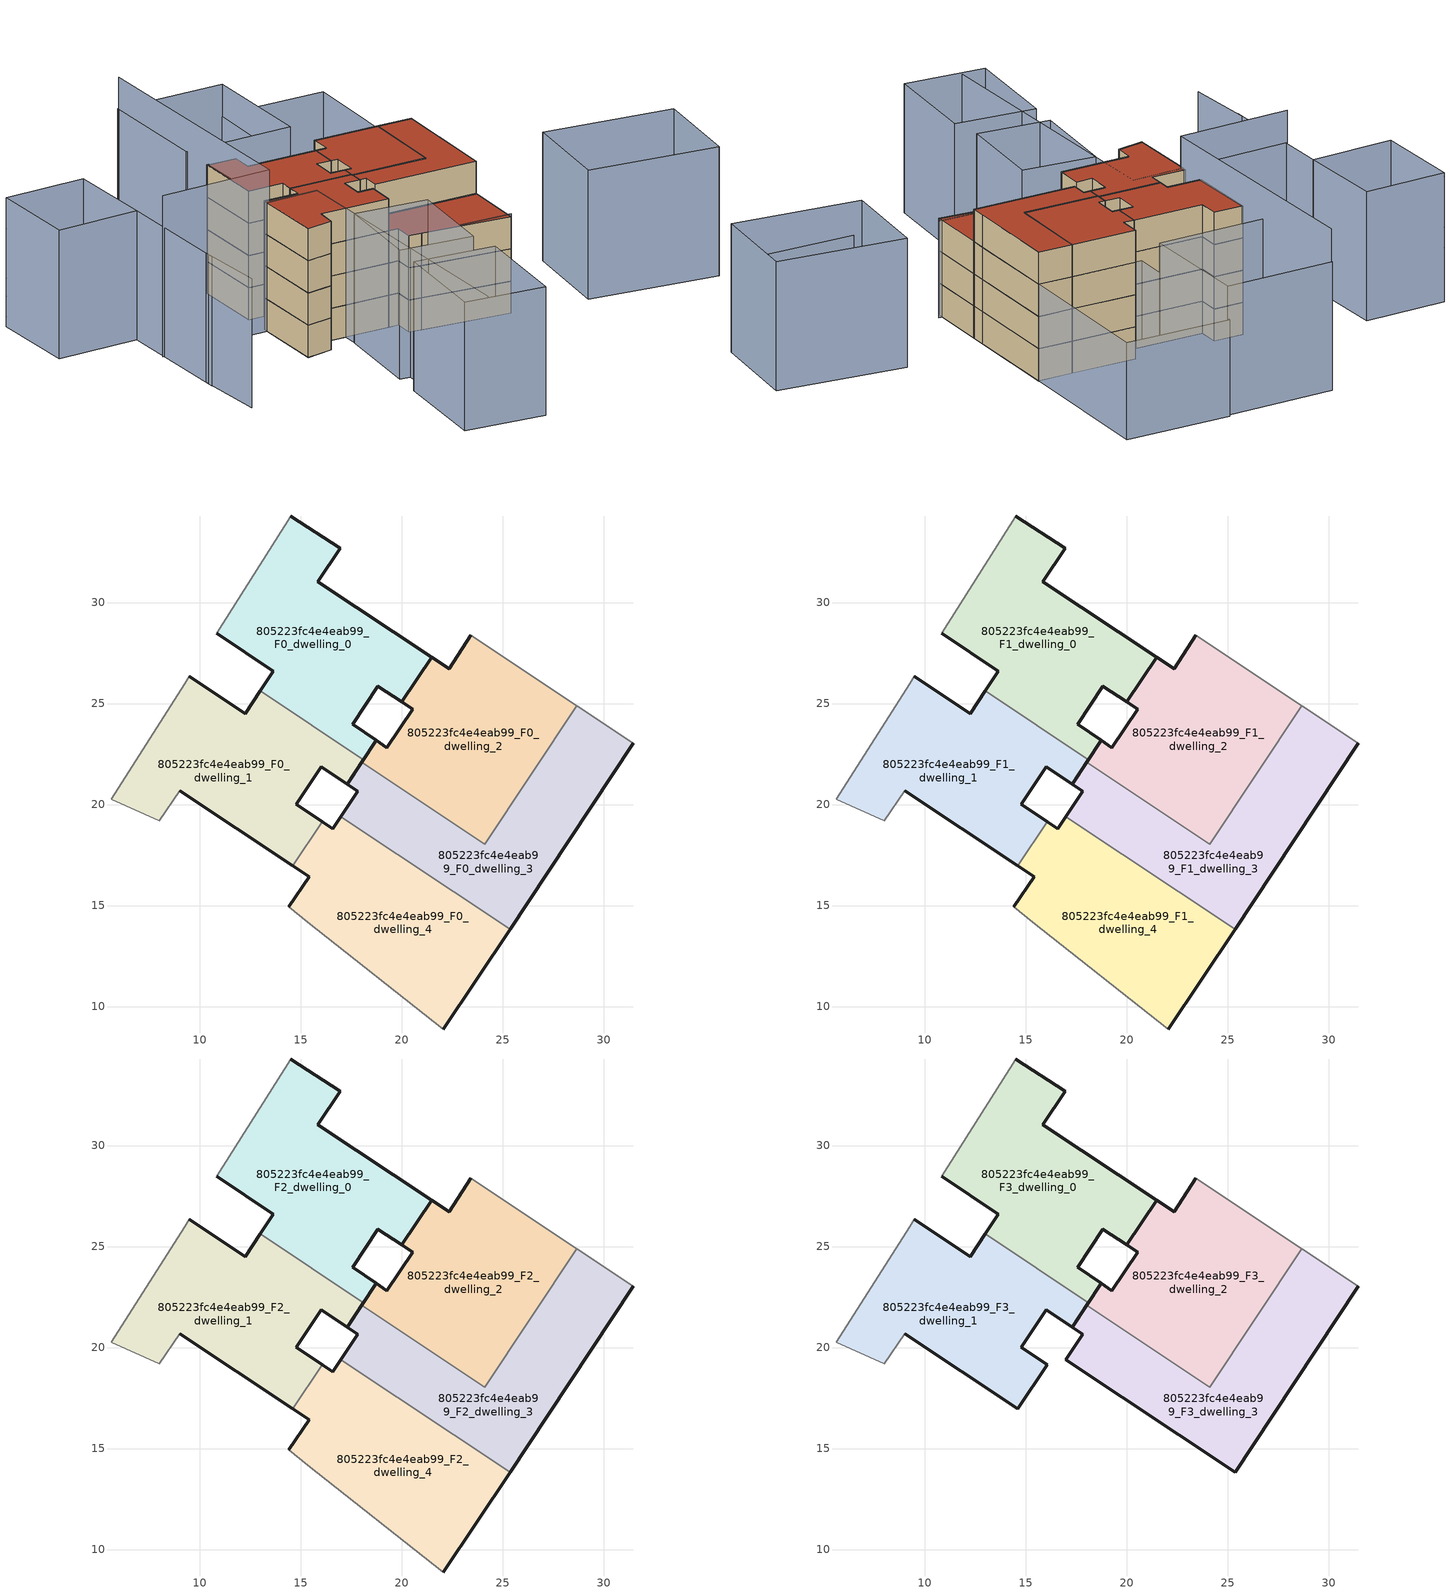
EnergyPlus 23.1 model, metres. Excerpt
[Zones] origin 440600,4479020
805223fc4e4eab99_F0_dwelling_0
 floor ground (EU_floor_Construction): 18.74,23.18 17.57,23.97 18.83,25.87 20.01,25.08 21.48,27.29 15.85,31.03 16.95,32.69 14.51,34.28 10.83,28.47 13.64,26.61 12.99,25.62 18.1,22.22 z0
 wall outside (EU_wall_Construction): 14.51,34.28 16.95,32.69 15.85,31.03 21.48,27.29 20.01,25.08 18.83,25.87 17.57,23.97 18.74,23.18 18.1,22.22 / 12.99,25.62 13.64,26.61 10.83,28.47 z0:3
 wall adiabatic (EU_wall_Construction): 10.83,28.47 14.51,34.28 z0:3
 wall to 805223fc4e4eab99_F0_dwelling_1 (EU_wall_Construction): 18.1,22.22 12.99,25.62 z0:3
805223fc4e4eab99_F0_dwelling_1
 floor ground (EU_floor_Construction): 16.06,19.15 14.78,20 16.03,21.87 17.3,21.01 18.1,22.22 12.99,25.62 12.24,24.5 9.48,26.34 9.25,25.98 5.62,20.27 7.99,19.2 9.02,20.68 14.61,16.97 z0
 wall outside (EU_wall_Construction): 9.48,26.34 12.24,24.5 12.99,25.62 / 18.1,22.22 17.3,21.01 16.03,21.87 14.78,20 16.06,19.15 / 14.61,16.97 9.02,20.68 z0:3
 wall adiabatic (EU_wall_Construction): 9.02,20.68 7.99,19.2 5.62,20.27 9.25,25.98 9.48,26.34 z0:3
 wall to 805223fc4e4eab99_F0_dwelling_4 (EU_wall_Construction): 16.06,19.15 14.61,16.97 z0:3
805223fc4e4eab99_F0_dwelling_2
 floor ground (EU_floor_Construction): 24.11,18.04 28.67,24.89 23.42,28.38 22.34,26.72 21.48,27.29 20.01,25.08 20.55,24.71 19.27,22.82 18.74,23.18 18.02,22.09 z0
 wall outside (EU_wall_Construction): 18.02,22.09 18.74,23.18 19.27,22.82 20.55,24.71 20.01,25.08 21.48,27.29 22.34,26.72 23.42,28.38 z0:3
 wall adiabatic (EU_wall_Construction): 23.42,28.38 28.67,24.89 z0:3
 wall to 805223fc4e4eab99_F0_dwelling_3 (EU_wall_Construction): 28.67,24.89 24.11,18.04 18.02,22.09 z0:3
805223fc4e4eab99_F0_dwelling_3
 floor ground (EU_floor_Construction): 26.23,15.13 31.46,23.04 28.67,24.89 24.11,18.04 18.02,22.09 17.3,21.01 17.83,20.66 16.99,19.4 25.37,13.83 z0
 wall outside (EU_wall_Construction): 31.46,23.04 26.23,15.13 25.37,13.83 / 16.99,19.4 17.83,20.66 17.3,21.01 18.02,22.09 z0:3
 wall adiabatic (EU_wall_Construction): 28.67,24.89 31.46,23.04 z0:3
 wall to 805223fc4e4eab99_F0_dwelling_4 (EU_wall_Construction): 25.37,13.83 16.99,19.4 z0:3
805223fc4e4eab99_F0_dwelling_4
 floor ground (EU_floor_Construction): 22.07,8.89 25.37,13.83 16.99,19.4 16.59,18.8 16.06,19.15 14.61,16.97 15.42,16.44 14.41,14.93 15.35,14.18 z0
 wall outside (EU_wall_Construction): 14.41,14.93 15.42,16.44 14.61,16.97 / 16.06,19.15 16.59,18.8 16.99,19.4 / 25.37,13.83 22.07,8.89 z0:3
 wall adiabatic (EU_wall_Construction): 22.07,8.89 15.35,14.18 14.41,14.93 z0:3
805223fc4e4eab99_F1_dwelling_0
 floor to 805223fc4e4eab99_F0_dwelling_0 (EU_floor_Construction): 18.74,23.18 17.57,23.97 18.82,25.87 20.01,25.08 21.48,27.29 15.85,31.03 16.95,32.69 14.51,34.28 10.83,28.47 13.64,26.61 12.99,25.62 18.1,22.22 z3
 wall outside (EU_wall_Construction): 14.51,34.28 16.95,32.69 15.85,31.03 21.48,27.29 20.01,25.08 18.83,25.87 17.57,23.97 18.74,23.18 18.1,22.22 / 12.99,25.62 13.64,26.61 10.83,28.47 z3:6
 wall adiabatic (EU_wall_Construction): 10.83,28.47 14.51,34.28 z3:6
 wall to 805223fc4e4eab99_F1_dwelling_1 (EU_wall_Construction): 18.1,22.22 12.99,25.62 z3:6
805223fc4e4eab99_F1_dwelling_1
 floor to 805223fc4e4eab99_F0_dwelling_1 (EU_floor_Construction): 16.06,19.15 14.78,20 16.03,21.87 17.3,21.01 18.1,22.22 12.99,25.62 12.24,24.5 9.48,26.34 9.25,25.98 5.62,20.27 7.99,19.2 9.02,20.68 14.61,16.97 z3
 wall outside (EU_wall_Construction): 9.48,26.34 12.24,24.5 12.99,25.62 / 18.1,22.22 17.3,21.01 16.03,21.87 14.78,20 16.06,19.15 / 14.61,16.97 9.02,20.68 z3:6
 wall adiabatic (EU_wall_Construction): 9.02,20.68 7.99,19.2 5.62,20.27 9.25,25.98 9.48,26.34 z3:6
 wall to 805223fc4e4eab99_F1_dwelling_4 (EU_wall_Construction): 16.06,19.15 14.61,16.97 z3:6
805223fc4e4eab99_F1_dwelling_2
 floor to 805223fc4e4eab99_F0_dwelling_2 (EU_floor_Construction): 24.11,18.04 28.67,24.89 23.42,28.38 22.34,26.72 21.48,27.29 20.01,25.08 20.55,24.71 19.27,22.82 18.74,23.18 18.02,22.09 z3
 wall outside (EU_wall_Construction): 18.02,22.09 18.74,23.18 19.27,22.82 20.55,24.71 20.01,25.08 21.48,27.29 22.34,26.72 23.42,28.38 z3:6
 wall adiabatic (EU_wall_Construction): 23.42,28.38 28.67,24.89 z3:6
 wall to 805223fc4e4eab99_F1_dwelling_3 (EU_wall_Construction): 28.67,24.89 24.11,18.04 18.02,22.09 z3:6
805223fc4e4eab99_F1_dwelling_3
 floor to 805223fc4e4eab99_F0_dwelling_3 (EU_floor_Construction): 26.23,15.13 31.46,23.04 28.67,24.89 24.11,18.04 18.02,22.09 17.3,21.01 17.83,20.66 16.99,19.4 25.37,13.83 z3
 wall outside (EU_wall_Construction): 31.46,23.04 26.23,15.13 25.37,13.83 / 16.99,19.4 17.83,20.66 17.3,21.01 18.02,22.09 z3:6
 wall adiabatic (EU_wall_Construction): 28.67,24.89 31.46,23.04 z3:6
 wall to 805223fc4e4eab99_F1_dwelling_4 (EU_wall_Construction): 25.37,13.83 16.99,19.4 z3:6
805223fc4e4eab99_F1_dwelling_4
 floor to 805223fc4e4eab99_F0_dwelling_4 (EU_floor_Construction): 22.06,8.89 25.37,13.83 16.99,19.4 16.59,18.8 16.06,19.15 14.61,16.97 15.42,16.44 14.41,14.93 15.35,14.18 z3
 wall outside (EU_wall_Construction): 14.41,14.93 15.42,16.44 14.61,16.97 / 16.06,19.15 16.59,18.8 16.99,19.4 / 25.37,13.83 22.07,8.89 z3:6
 wall adiabatic (EU_wall_Construction): 22.07,8.89 15.35,14.18 14.41,14.93 z3:6
805223fc4e4eab99_F2_dwelling_0
 floor to 805223fc4e4eab99_F1_dwelling_0 (EU_floor_Construction): 18.74,23.18 17.57,23.97 18.82,25.87 20.01,25.08 21.48,27.29 15.85,31.03 16.95,32.69 14.51,34.28 10.83,28.47 13.64,26.61 12.99,25.62 18.1,22.22 z6
 wall outside (EU_wall_Construction): 14.51,34.28 16.95,32.69 15.85,31.03 21.48,27.29 20.01,25.08 18.83,25.87 17.57,23.97 18.74,23.18 18.1,22.22 / 12.99,25.62 13.64,26.61 10.83,28.47 z6:9
 wall adiabatic (EU_wall_Construction): 10.83,28.47 14.51,34.28 z6:9
 wall to 805223fc4e4eab99_F2_dwelling_1 (EU_wall_Construction): 18.1,22.22 12.99,25.62 z6:9
805223fc4e4eab99_F2_dwelling_1
 floor to 805223fc4e4eab99_F1_dwelling_1 (EU_floor_Construction): 16.06,19.15 14.78,20 16.03,21.87 17.3,21.01 18.1,22.22 12.99,25.62 12.24,24.5 9.48,26.34 9.25,25.98 5.62,20.27 7.99,19.2 9.02,20.68 14.61,16.97 z6
 wall outside (EU_wall_Construction): 9.48,26.34 12.24,24.5 12.99,25.62 / 18.1,22.22 17.3,21.01 16.03,21.87 14.78,20 16.06,19.15 / 14.61,16.97 9.02,20.68 z6:9
 wall adiabatic (EU_wall_Construction): 9.02,20.68 7.99,19.2 5.62,20.27 9.25,25.98 9.48,26.34 z6:9
 wall to 805223fc4e4eab99_F2_dwelling_4 (EU_wall_Construction): 16.06,19.15 14.61,16.97 z6:9
805223fc4e4eab99_F2_dwelling_2
 floor to 805223fc4e4eab99_F1_dwelling_2 (EU_floor_Construction): 24.11,18.04 28.67,24.89 23.42,28.38 22.34,26.72 21.48,27.29 20.01,25.08 20.55,24.71 19.27,22.82 18.74,23.18 18.02,22.09 z6
 wall outside (EU_wall_Construction): 18.02,22.09 18.74,23.18 19.27,22.82 20.55,24.71 20.01,25.08 21.48,27.29 22.34,26.72 23.42,28.38 z6:9
 wall adiabatic (EU_wall_Construction): 23.42,28.38 28.67,24.89 z6:9
 wall to 805223fc4e4eab99_F2_dwelling_3 (EU_wall_Construction): 28.67,24.89 24.11,18.04 18.02,22.09 z6:9
805223fc4e4eab99_F2_dwelling_3
 floor to 805223fc4e4eab99_F1_dwelling_3 (EU_floor_Construction): 26.23,15.13 31.46,23.04 28.67,24.89 24.11,18.04 18.02,22.09 17.3,21.01 17.83,20.66 16.99,19.4 25.37,13.83 z6
 wall outside (EU_wall_Construction): 31.46,23.04 26.23,15.13 25.37,13.83 / 16.99,19.4 17.83,20.66 17.3,21.01 18.02,22.09 z6:9
 wall adiabatic (EU_wall_Construction): 28.67,24.89 31.46,23.04 z6:9
 wall to 805223fc4e4eab99_F2_dwelling_4 (EU_wall_Construction): 25.37,13.83 16.99,19.4 z6:9
805223fc4e4eab99_F2_dwelling_4
 floor to 805223fc4e4eab99_F1_dwelling_4 (EU_floor_Construction): 22.06,8.89 25.37,13.83 16.99,19.4 16.59,18.8 16.06,19.15 14.61,16.97 15.42,16.44 14.41,14.93 15.35,14.18 z6
 wall outside (EU_wall_Construction): 14.41,14.93 15.42,16.44 14.61,16.97 / 16.06,19.15 16.59,18.8 16.99,19.4 / 25.37,13.83 22.07,8.89 z6:9
 wall adiabatic (EU_wall_Construction): 22.07,8.89 15.35,14.18 14.41,14.93 z6:9
 roof outside (EU_roof_Construction): 25.37,13.83 22.07,8.89 15.35,14.18 14.41,14.93 15.42,16.44 14.61,16.97 16.06,19.15 16.59,18.8 16.99,19.4 z9
805223fc4e4eab99_F3_dwelling_0
 floor to 805223fc4e4eab99_F2_dwelling_0 (EU_floor_Construction): 18.74,23.18 17.57,23.97 18.82,25.87 20.01,25.08 21.48,27.29 15.85,31.03 16.95,32.69 14.51,34.28 10.83,28.47 13.64,26.61 12.99,25.62 18.1,22.22 z9
 wall outside (EU_wall_Construction): 14.51,34.28 16.95,32.69 15.85,31.03 21.48,27.29 20.01,25.08 18.83,25.87 17.57,23.97 18.74,23.18 18.1,22.22 / 12.99,25.62 13.64,26.61 10.83,28.47 z9:12
 wall adiabatic (EU_wall_Construction): 10.83,28.47 14.51,34.28 z9:12
 wall to 805223fc4e4eab99_F3_dwelling_1 (EU_wall_Construction): 18.1,22.22 12.99,25.62 z9:12
 roof outside (EU_roof_Construction): 16.95,32.69 15.85,31.03 21.48,27.29 20.01,25.08 18.83,25.87 17.57,23.97 18.74,23.18 18.1,22.22 12.99,25.62 13.64,26.61 10.83,28.47 14.51,34.28 z12
805223fc4e4eab99_F3_dwelling_1
 floor to 805223fc4e4eab99_F2_dwelling_1 (EU_floor_Construction): 16.06,19.15 14.78,20 16.03,21.87 17.3,21.01 18.1,22.22 12.99,25.62 12.24,24.5 9.48,26.34 9.25,25.98 5.62,20.27 7.99,19.2 9.02,20.68 14.61,16.97 z9
 wall outside (EU_wall_Construction): 9.48,26.34 12.24,24.5 12.99,25.62 / 18.1,22.22 17.3,21.01 16.03,21.87 14.78,20 16.06,19.15 14.61,16.97 9.02,20.68 z9:12
 wall adiabatic (EU_wall_Construction): 9.02,20.68 7.99,19.2 5.62,20.27 9.25,25.98 9.48,26.34 z9:12
 roof outside (EU_roof_Construction): 18.1,22.22 17.3,21.01 16.03,21.87 14.78,20 16.06,19.15 14.61,16.97 9.02,20.68 7.99,19.2 5.62,20.27 9.25,25.98 9.48,26.34 12.24,24.5 12.99,25.62 z12
805223fc4e4eab99_F3_dwelling_2
 floor to 805223fc4e4eab99_F2_dwelling_2 (EU_floor_Construction): 24.11,18.04 28.67,24.89 23.42,28.38 22.34,26.72 21.48,27.29 20.01,25.08 20.55,24.71 19.27,22.82 18.74,23.18 18.02,22.09 z9
 wall outside (EU_wall_Construction): 18.02,22.09 18.74,23.18 19.27,22.82 20.55,24.71 20.01,25.08 21.48,27.29 22.34,26.72 23.42,28.38 z9:12
 wall adiabatic (EU_wall_Construction): 23.42,28.38 28.67,24.89 z9:12
 wall to 805223fc4e4eab99_F3_dwelling_3 (EU_wall_Construction): 28.67,24.89 24.11,18.04 18.02,22.09 z9:12
 roof outside (EU_roof_Construction): 28.67,24.89 24.11,18.04 18.02,22.09 18.74,23.18 19.27,22.82 20.55,24.71 20.01,25.08 21.48,27.29 22.34,26.72 23.42,28.38 z12
805223fc4e4eab99_F3_dwelling_3
 floor to 805223fc4e4eab99_F2_dwelling_3 (EU_floor_Construction): 26.23,15.13 31.46,23.04 28.67,24.89 24.11,18.04 18.02,22.09 17.3,21.01 17.83,20.66 16.99,19.4 25.37,13.83 z9
 wall outside (EU_wall_Construction): 31.46,23.04 26.23,15.13 25.37,13.83 16.99,19.4 17.83,20.66 17.3,21.01 18.02,22.09 z9:12
 wall adiabatic (EU_wall_Construction): 28.67,24.89 31.46,23.04 z9:12
 roof outside (EU_roof_Construction): 31.46,23.04 26.23,15.13 25.37,13.83 16.99,19.4 17.83,20.66 17.3,21.01 18.02,22.09 24.11,18.04 28.67,24.89 z12
shading: 28.65,3.99 38.06,-2.44 / 15.35,14.18 22.63,9.17 / 39.79,35.5 31.45,23.01 / 31.45,23.01 22.92,28.71 / 22.92,28.71 31.26,41.2 / 31.26,41.2 39.79,35.5 z0:9; 0.4,31.49 13.55,23.3 / 13.55,23.3 -1.05,-0.15 / -3.14,25.72 -6.51,19.71 / -3.09,1.05 2.98,8.86 / 2.98,8.86 9.11,4.1 / 9.11,4.1 3.04,-3.71 / 3.04,-3.71 -3.09,1.05 / 33.68,11.55 43.25,3.74 / 43.25,3.74 37.36,-3.47 / 37.36,-3.47 27.79,4.34 / 27.79,4.34 33.68,11.55 / 10.26,6.78 4.76,11.1 / 4.76,11.1 10.31,18.16 / 10.31,18.16 15.81,13.83 / 15.81,13.83 10.26,6.78 / 2.68,35.21 -3.59,24.96 / 16.31,37.13 22.29,46.56 / 22.29,46.56 31.15,40.94 / 31.15,40.94 25.18,31.51 / 25.18,31.51 16.31,37.13 / 7.12,42.48 2.68,35.21 / 2.68,35.21 -4.03,39.31 / -4.03,39.31 0.41,46.57 / 0.41,46.57 7.12,42.48 z0:12; 22.23,46.47 9.44,25.86 / 9.44,25.86 0.27,31.55 z0:15
[Building]
EU S2 Campaign: North Axis=0; Terrain=City; Solar Distribution=FullExterior
[Site:Location]
Madrid: Latitude=40.5; Longitude=-3.5; Time Zone=1; Elevation=609
[SizingPeriod:WeatherFileDays]
AnnualSizingPeriod: Begin Month=1; Begin Day of Month=1; End Month=12; End Day of Month=31; Day of Week for Start Day=Monday; Use Weather File Daylight Saving Period=No; Use Weather File Rain and Snow Indicators=No
[MATERIAL]
EU_InternalMass_Material: Roughness=MediumRough; Thickness=0.1; Conductivity=1; Density=1800; Specific Heat=900; Thermal Absorptance=0.9; Solar Absorptance=0.7; Visible Absorptance=0.7
[MATERIAL:NOMASS] Roughness=MediumRough; Thermal Absorptance=0.9; Solar Absorptance=0.7; Visible Absorptance=0.7
Name | Thermal Resistance
EU_wall_NoMass | 0.419739
EU_roof_NoMass | 0.352165
EU_floor_NoMass | 0.608284
[CONSTRUCTION]
EU_wall_Construction: EU_wall_NoMass
EU_roof_Construction: EU_roof_NoMass
EU_floor_Construction: EU_floor_NoMass
EU_InternalMass_Construction: EU_InternalMass_Material
[ZONE] Type=1; Multiplier=1; Ceiling Height=autocalculate; Floor Area=autocalculate; Part of Total Floor Area=Yes
Name | Volume
805223fc4e4eab99_F0_dwelling_0; 805223fc4e4eab99_F1_dwelling_0; 805223fc4e4eab99_F2_dwelling_0; 805223fc4e4eab99_F3_dwelling_0 | 170.199
805223fc4e4eab99_F0_dwelling_1; 805223fc4e4eab99_F1_dwelling_3; 805223fc4e4eab99_F2_dwelling_3; 805223fc4e4eab99_F3_dwelling_3 | 170.21
805223fc4e4eab99_F1_dwelling_1; 805223fc4e4eab99_F2_dwelling_1; 805223fc4e4eab99_F3_dwelling_1; 805223fc4e4eab99_F0_dwelling_3 | 170.211
805223fc4e4eab99_F0_dwelling_2 | 170.197
805223fc4e4eab99_F1_dwelling_2; 805223fc4e4eab99_F2_dwelling_2; 805223fc4e4eab99_F3_dwelling_2 | 170.198
805223fc4e4eab99_F0_dwelling_4; 805223fc4e4eab99_F1_dwelling_4; 805223fc4e4eab99_F2_dwelling_4 | 170.206
[INTERNALMASS] Construction=EU_InternalMass_Construction
Name | Zone or ZoneList | Surface Area
805223fc4e4eab99_F0_dwelling_0_EU_InternalMass | 805223fc4e4eab99_F0_dwelling_0 | 56.7339
805223fc4e4eab99_F0_dwelling_1_EU_InternalMass | 805223fc4e4eab99_F0_dwelling_1 | 56.7378
805223fc4e4eab99_F0_dwelling_2_EU_InternalMass | 805223fc4e4eab99_F0_dwelling_2 | 56.7328
805223fc4e4eab99_F0_dwelling_3_EU_InternalMass | 805223fc4e4eab99_F0_dwelling_3 | 56.7368
805223fc4e4eab99_F0_dwelling_4_EU_InternalMass | 805223fc4e4eab99_F0_dwelling_4 | 56.7349
805223fc4e4eab99_F1_dwelling_0_EU_InternalMass | 805223fc4e4eab99_F1_dwelling_0 | 56.7339
805223fc4e4eab99_F1_dwelling_1_EU_InternalMass | 805223fc4e4eab99_F1_dwelling_1 | 56.7378
805223fc4e4eab99_F1_dwelling_2_EU_InternalMass | 805223fc4e4eab99_F1_dwelling_2 | 56.7328
805223fc4e4eab99_F1_dwelling_3_EU_InternalMass | 805223fc4e4eab99_F1_dwelling_3 | 56.7368
805223fc4e4eab99_F1_dwelling_4_EU_InternalMass | 805223fc4e4eab99_F1_dwelling_4 | 56.7349
805223fc4e4eab99_F2_dwelling_0_EU_InternalMass | 805223fc4e4eab99_F2_dwelling_0 | 56.7339
805223fc4e4eab99_F2_dwelling_1_EU_InternalMass | 805223fc4e4eab99_F2_dwelling_1 | 56.7378
805223fc4e4eab99_F2_dwelling_2_EU_InternalMass | 805223fc4e4eab99_F2_dwelling_2 | 56.7328
805223fc4e4eab99_F2_dwelling_3_EU_InternalMass | 805223fc4e4eab99_F2_dwelling_3 | 56.7368
805223fc4e4eab99_F2_dwelling_4_EU_InternalMass | 805223fc4e4eab99_F2_dwelling_4 | 56.7349
805223fc4e4eab99_F3_dwelling_0_EU_InternalMass | 805223fc4e4eab99_F3_dwelling_0 | 55.2325
805223fc4e4eab99_F3_dwelling_1_EU_InternalMass | 805223fc4e4eab99_F3_dwelling_1 | 55.2369
805223fc4e4eab99_F3_dwelling_2_EU_InternalMass | 805223fc4e4eab99_F3_dwelling_2 | 86.597
805223fc4e4eab99_F3_dwelling_3_EU_InternalMass | 805223fc4e4eab99_F3_dwelling_3 | 86.6018
[OTHEREQUIPMENT] Fuel Type=Electricity; Design Level Calculation Method=Watts/Area; Power per Zone Floor Area=1; Fraction Latent=0; Fraction Radiant=0; Fraction Lost=0; Carbon Dioxide Generation Rate=0; EndUse Subcategory=EU_Step8_InternalGains
Name | Zone or ZoneList or Space or SpaceList | Schedule
EU_Step8_InternalGain_805223fc4e4eab99_F0_dwelling_0_f000 | 805223fc4e4eab99_F0_dwelling_0 | EU_Step8_GainSchedule_805223fc4e4eab99_F0_dwelling_0_f000
EU_Step8_InternalGain_805223fc4e4eab99_F0_dwelling_1_f000 | 805223fc4e4eab99_F0_dwelling_1 | EU_Step8_GainSchedule_805223fc4e4eab99_F0_dwelling_1_f000
EU_Step8_InternalGain_805223fc4e4eab99_F0_dwelling_2_f000 | 805223fc4e4eab99_F0_dwelling_2 | EU_Step8_GainSchedule_805223fc4e4eab99_F0_dwelling_2_f000
EU_Step8_InternalGain_805223fc4e4eab99_F0_dwelling_3_f000 | 805223fc4e4eab99_F0_dwelling_3 | EU_Step8_GainSchedule_805223fc4e4eab99_F0_dwelling_3_f000
EU_Step8_InternalGain_805223fc4e4eab99_F0_dwelling_4_f000 | 805223fc4e4eab99_F0_dwelling_4 | EU_Step8_GainSchedule_805223fc4e4eab99_F0_dwelling_4_f000
EU_Step8_InternalGain_805223fc4e4eab99_F1_dwelling_0_f000 | 805223fc4e4eab99_F1_dwelling_0 | EU_Step8_GainSchedule_805223fc4e4eab99_F1_dwelling_0_f000
EU_Step8_InternalGain_805223fc4e4eab99_F1_dwelling_1_f000 | 805223fc4e4eab99_F1_dwelling_1 | EU_Step8_GainSchedule_805223fc4e4eab99_F1_dwelling_1_f000
EU_Step8_InternalGain_805223fc4e4eab99_F1_dwelling_2_f000 | 805223fc4e4eab99_F1_dwelling_2 | EU_Step8_GainSchedule_805223fc4e4eab99_F1_dwelling_2_f000
EU_Step8_InternalGain_805223fc4e4eab99_F1_dwelling_3_f000 | 805223fc4e4eab99_F1_dwelling_3 | EU_Step8_GainSchedule_805223fc4e4eab99_F1_dwelling_3_f000
EU_Step8_InternalGain_805223fc4e4eab99_F1_dwelling_4_f000 | 805223fc4e4eab99_F1_dwelling_4 | EU_Step8_GainSchedule_805223fc4e4eab99_F1_dwelling_4_f000
EU_Step8_InternalGain_805223fc4e4eab99_F2_dwelling_0_f000 | 805223fc4e4eab99_F2_dwelling_0 | EU_Step8_GainSchedule_805223fc4e4eab99_F2_dwelling_0_f000
EU_Step8_InternalGain_805223fc4e4eab99_F2_dwelling_1_f000 | 805223fc4e4eab99_F2_dwelling_1 | EU_Step8_GainSchedule_805223fc4e4eab99_F2_dwelling_1_f000
EU_Step8_InternalGain_805223fc4e4eab99_F2_dwelling_2_f000 | 805223fc4e4eab99_F2_dwelling_2 | EU_Step8_GainSchedule_805223fc4e4eab99_F2_dwelling_2_f000
EU_Step8_InternalGain_805223fc4e4eab99_F2_dwelling_3_f000 | 805223fc4e4eab99_F2_dwelling_3 | EU_Step8_GainSchedule_805223fc4e4eab99_F2_dwelling_3_f000
EU_Step8_InternalGain_805223fc4e4eab99_F2_dwelling_4_f000 | 805223fc4e4eab99_F2_dwelling_4 | EU_Step8_GainSchedule_805223fc4e4eab99_F2_dwelling_4_f000
EU_Step8_InternalGain_805223fc4e4eab99_F3_dwelling_0_f000 | 805223fc4e4eab99_F3_dwelling_0 | EU_Step8_GainSchedule_805223fc4e4eab99_F3_dwelling_0_f000
EU_Step8_InternalGain_805223fc4e4eab99_F3_dwelling_1_f000 | 805223fc4e4eab99_F3_dwelling_1 | EU_Step8_GainSchedule_805223fc4e4eab99_F3_dwelling_1_f000
EU_Step8_InternalGain_805223fc4e4eab99_F3_dwelling_2_f000 | 805223fc4e4eab99_F3_dwelling_2 | EU_Step8_GainSchedule_805223fc4e4eab99_F3_dwelling_2_f000
EU_Step8_InternalGain_805223fc4e4eab99_F3_dwelling_3_f000 | 805223fc4e4eab99_F3_dwelling_3 | EU_Step8_GainSchedule_805223fc4e4eab99_F3_dwelling_3_f000
[ZONEVENTILATION:DESIGNFLOWRATE] Schedule=EU_AlwaysOn; Design Flow Rate Calculation Method=AirChanges/Hour; Air Changes per Hour=0.703302; Ventilation Type=Natural; Fan Pressure Rise=0; Fan Total Efficiency=1; Constant Term Coefficient=1; Temperature Term Coefficient=0; Velocity Term Coefficient=0; Velocity Squared Term Coefficient=0; Minimum Indoor Temperature=-100; Maximum Indoor Temperature=100; Delta Temperature=-100; Minimum Outdoor Temperature=-100; Maximum Outdoor Temperature=100; Maximum Wind Speed=40
Name | Zone or ZoneList or Space or SpaceList
EU_ConstantAir_805223fc4e4eab99_F0_dwelling_0 | 805223fc4e4eab99_F0_dwelling_0
EU_ConstantAir_805223fc4e4eab99_F0_dwelling_1 | 805223fc4e4eab99_F0_dwelling_1
EU_ConstantAir_805223fc4e4eab99_F0_dwelling_2 | 805223fc4e4eab99_F0_dwelling_2
EU_ConstantAir_805223fc4e4eab99_F0_dwelling_3 | 805223fc4e4eab99_F0_dwelling_3
EU_ConstantAir_805223fc4e4eab99_F0_dwelling_4 | 805223fc4e4eab99_F0_dwelling_4
EU_ConstantAir_805223fc4e4eab99_F1_dwelling_0 | 805223fc4e4eab99_F1_dwelling_0
EU_ConstantAir_805223fc4e4eab99_F1_dwelling_1 | 805223fc4e4eab99_F1_dwelling_1
EU_ConstantAir_805223fc4e4eab99_F1_dwelling_2 | 805223fc4e4eab99_F1_dwelling_2
EU_ConstantAir_805223fc4e4eab99_F1_dwelling_3 | 805223fc4e4eab99_F1_dwelling_3
EU_ConstantAir_805223fc4e4eab99_F1_dwelling_4 | 805223fc4e4eab99_F1_dwelling_4
EU_ConstantAir_805223fc4e4eab99_F2_dwelling_0 | 805223fc4e4eab99_F2_dwelling_0
EU_ConstantAir_805223fc4e4eab99_F2_dwelling_1 | 805223fc4e4eab99_F2_dwelling_1
EU_ConstantAir_805223fc4e4eab99_F2_dwelling_2 | 805223fc4e4eab99_F2_dwelling_2
EU_ConstantAir_805223fc4e4eab99_F2_dwelling_3 | 805223fc4e4eab99_F2_dwelling_3
EU_ConstantAir_805223fc4e4eab99_F2_dwelling_4 | 805223fc4e4eab99_F2_dwelling_4
EU_ConstantAir_805223fc4e4eab99_F3_dwelling_0 | 805223fc4e4eab99_F3_dwelling_0
EU_ConstantAir_805223fc4e4eab99_F3_dwelling_1 | 805223fc4e4eab99_F3_dwelling_1
EU_ConstantAir_805223fc4e4eab99_F3_dwelling_2 | 805223fc4e4eab99_F3_dwelling_2
EU_ConstantAir_805223fc4e4eab99_F3_dwelling_3 | 805223fc4e4eab99_F3_dwelling_3
[HVACTEMPLATE:THERMOSTAT] Constant Heating Setpoint=20; Constant Cooling Setpoint=50
EU_HeatOnly_805223fc4e4eab99_F0_dwelling_0; EU_HeatOnly_805223fc4e4eab99_F0_dwelling_1; EU_HeatOnly_805223fc4e4eab99_F0_dwelling_2; EU_HeatOnly_805223fc4e4eab99_F0_dwelling_3; EU_HeatOnly_805223fc4e4eab99_F0_dwelling_4; EU_HeatOnly_805223fc4e4eab99_F1_dwelling_0; EU_HeatOnly_805223fc4e4eab99_F1_dwelling_1; EU_HeatOnly_805223fc4e4eab99_F1_dwelling_2; EU_HeatOnly_805223fc4e4eab99_F1_dwelling_3; EU_HeatOnly_805223fc4e4eab99_F1_dwelling_4; EU_HeatOnly_805223fc4e4eab99_F2_dwelling_0; EU_HeatOnly_805223fc4e4eab99_F2_dwelling_1; EU_HeatOnly_805223fc4e4eab99_F2_dwelling_2; EU_HeatOnly_805223fc4e4eab99_F2_dwelling_3; EU_HeatOnly_805223fc4e4eab99_F2_dwelling_4; EU_HeatOnly_805223fc4e4eab99_F3_dwelling_0; EU_HeatOnly_805223fc4e4eab99_F3_dwelling_1; EU_HeatOnly_805223fc4e4eab99_F3_dwelling_2; EU_HeatOnly_805223fc4e4eab99_F3_dwelling_3
[HVACTEMPLATE:ZONE:IDEALLOADSAIRSYSTEM] System Availability Schedule=EU_AlwaysOn; Maximum Heating Supply Air Temperature=50; Minimum Cooling Supply Air Temperature=13; Maximum Heating Supply Air Humidity Ratio=0.0156; Minimum Cooling Supply Air Humidity Ratio=0.0077; Heating Limit=NoLimit; Cooling Limit=NoLimit; Heating Availability Schedule=EU_AlwaysOn; Cooling Availability Schedule=EU_CoolingOff; Dehumidification Control Type=ConstantSensibleHeatRatio; Cooling Sensible Heat Ratio=0.7; Dehumidification Setpoint=60; Humidification Control Type=None; Humidification Setpoint=30; Outdoor Air Method=None; Outdoor Air Flow Rate per Person=0.00944; Outdoor Air Flow Rate per Zone Floor Area=0; Outdoor Air Flow Rate per Zone=0; Demand Controlled Ventilation Type=None; Outdoor Air Economizer Type=NoEconomizer; Heat Recovery Type=None; Sensible Heat Recovery Effectiveness=0.7; Latent Heat Recovery Effectiveness=0.65
Name | Template Thermostat
805223fc4e4eab99_F0_dwelling_0 | EU_HeatOnly_805223fc4e4eab99_F0_dwelling_0
805223fc4e4eab99_F0_dwelling_1 | EU_HeatOnly_805223fc4e4eab99_F0_dwelling_1
805223fc4e4eab99_F0_dwelling_2 | EU_HeatOnly_805223fc4e4eab99_F0_dwelling_2
805223fc4e4eab99_F0_dwelling_3 | EU_HeatOnly_805223fc4e4eab99_F0_dwelling_3
805223fc4e4eab99_F0_dwelling_4 | EU_HeatOnly_805223fc4e4eab99_F0_dwelling_4
805223fc4e4eab99_F1_dwelling_0 | EU_HeatOnly_805223fc4e4eab99_F1_dwelling_0
805223fc4e4eab99_F1_dwelling_1 | EU_HeatOnly_805223fc4e4eab99_F1_dwelling_1
805223fc4e4eab99_F1_dwelling_2 | EU_HeatOnly_805223fc4e4eab99_F1_dwelling_2
805223fc4e4eab99_F1_dwelling_3 | EU_HeatOnly_805223fc4e4eab99_F1_dwelling_3
805223fc4e4eab99_F1_dwelling_4 | EU_HeatOnly_805223fc4e4eab99_F1_dwelling_4
805223fc4e4eab99_F2_dwelling_0 | EU_HeatOnly_805223fc4e4eab99_F2_dwelling_0
805223fc4e4eab99_F2_dwelling_1 | EU_HeatOnly_805223fc4e4eab99_F2_dwelling_1
805223fc4e4eab99_F2_dwelling_2 | EU_HeatOnly_805223fc4e4eab99_F2_dwelling_2
805223fc4e4eab99_F2_dwelling_3 | EU_HeatOnly_805223fc4e4eab99_F2_dwelling_3
805223fc4e4eab99_F2_dwelling_4 | EU_HeatOnly_805223fc4e4eab99_F2_dwelling_4
805223fc4e4eab99_F3_dwelling_0 | EU_HeatOnly_805223fc4e4eab99_F3_dwelling_0
805223fc4e4eab99_F3_dwelling_1 | EU_HeatOnly_805223fc4e4eab99_F3_dwelling_1
805223fc4e4eab99_F3_dwelling_2 | EU_HeatOnly_805223fc4e4eab99_F3_dwelling_2
805223fc4e4eab99_F3_dwelling_3 | EU_HeatOnly_805223fc4e4eab99_F3_dwelling_3
[SIZING:ZONE] Zone Cooling Design Supply Air Temperature Input Method=SupplyAirTemperature; Zone Cooling Design Supply Air Temperature=13; Zone Heating Design Supply Air Temperature Input Method=SupplyAirTemperature; Zone Heating Design Supply Air Temperature=50; Zone Cooling Design Supply Air Humidity Ratio=0.008; Zone Heating Design Supply Air Humidity Ratio=0.008; Cooling Design Air Flow Method=DesignDay; Cooling Design Air Flow Rate=0; Cooling Minimum Air Flow per Zone Floor Area=0.000762; Cooling Minimum Air Flow=0; Cooling Minimum Air Flow Fraction=0.2; Heating Design Air Flow Method=DesignDay; Heating Design Air Flow Rate=0; Heating Maximum Air Flow per Zone Floor Area=0.002032; Heating Maximum Air Flow=0.141576; Heating Maximum Air Flow Fraction=0.3; Account for Dedicated Outdoor Air System=No; Dedicated Outdoor Air System Control Strategy=NeutralSupplyAir; Dedicated Outdoor Air Low Setpoint Temperature for Design=autosize; Dedicated Outdoor Air High Setpoint Temperature for Design=autosize; Zone Load Sizing Method=Sensible Load Only No Latent Load; Zone Latent Cooling Design Supply Air Humidity Ratio Input Method=HumidityRatioDifference; Zone Cooling Design Supply Air Humidity Ratio Difference=0.005; Zone Latent Heating Design Supply Air Humidity Ratio Input Method=HumidityRatioDifference; Zone Humidification Design Supply Air Humidity Ratio Difference=0.005
805223fc4e4eab99_F0_dwelling_0; 805223fc4e4eab99_F0_dwelling_1; 805223fc4e4eab99_F0_dwelling_2; 805223fc4e4eab99_F0_dwelling_3; 805223fc4e4eab99_F0_dwelling_4; 805223fc4e4eab99_F1_dwelling_0; 805223fc4e4eab99_F1_dwelling_1; 805223fc4e4eab99_F1_dwelling_2; 805223fc4e4eab99_F1_dwelling_3; 805223fc4e4eab99_F1_dwelling_4; 805223fc4e4eab99_F2_dwelling_0; 805223fc4e4eab99_F2_dwelling_1; 805223fc4e4eab99_F2_dwelling_2; 805223fc4e4eab99_F2_dwelling_3; 805223fc4e4eab99_F2_dwelling_4; 805223fc4e4eab99_F3_dwelling_0; 805223fc4e4eab99_F3_dwelling_1; 805223fc4e4eab99_F3_dwelling_2; 805223fc4e4eab99_F3_dwelling_3
[SCHEDULE:CONSTANT]
Name | Hourly Value
EU_AlwaysOn | 1
EU_CoolingOff | 0
[SCHEDULE:FILE] Column Number=1; Rows to Skip at Top=0; Number of Hours of Data=8760; Column Separator=Comma; Interpolate to Timestep=No; Minutes per Item=60; Adjust Schedule for Daylight Savings=Yes
Name | File
EU_Step8_GainSchedule_805223fc4e4eab99_F0_dwelling_0_f000 | ../../schedules/805223fc4e4eab99/805223fc4e4eab99_F0_dwelling_0_f000_gain.csv
EU_Step8_GainSchedule_805223fc4e4eab99_F0_dwelling_1_f000 | ../../schedules/805223fc4e4eab99/805223fc4e4eab99_F0_dwelling_1_f000_gain.csv
EU_Step8_GainSchedule_805223fc4e4eab99_F0_dwelling_2_f000 | ../../schedules/805223fc4e4eab99/805223fc4e4eab99_F0_dwelling_2_f000_gain.csv
EU_Step8_GainSchedule_805223fc4e4eab99_F0_dwelling_3_f000 | ../../schedules/805223fc4e4eab99/805223fc4e4eab99_F0_dwelling_3_f000_gain.csv
EU_Step8_GainSchedule_805223fc4e4eab99_F0_dwelling_4_f000 | ../../schedules/805223fc4e4eab99/805223fc4e4eab99_F0_dwelling_4_f000_gain.csv
EU_Step8_GainSchedule_805223fc4e4eab99_F1_dwelling_0_f000 | ../../schedules/805223fc4e4eab99/805223fc4e4eab99_F1_dwelling_0_f000_gain.csv
EU_Step8_GainSchedule_805223fc4e4eab99_F1_dwelling_1_f000 | ../../schedules/805223fc4e4eab99/805223fc4e4eab99_F1_dwelling_1_f000_gain.csv
EU_Step8_GainSchedule_805223fc4e4eab99_F1_dwelling_2_f000 | ../../schedules/805223fc4e4eab99/805223fc4e4eab99_F1_dwelling_2_f000_gain.csv
EU_Step8_GainSchedule_805223fc4e4eab99_F1_dwelling_3_f000 | ../../schedules/805223fc4e4eab99/805223fc4e4eab99_F1_dwelling_3_f000_gain.csv
EU_Step8_GainSchedule_805223fc4e4eab99_F1_dwelling_4_f000 | ../../schedules/805223fc4e4eab99/805223fc4e4eab99_F1_dwelling_4_f000_gain.csv
EU_Step8_GainSchedule_805223fc4e4eab99_F2_dwelling_0_f000 | ../../schedules/805223fc4e4eab99/805223fc4e4eab99_F2_dwelling_0_f000_gain.csv
EU_Step8_GainSchedule_805223fc4e4eab99_F2_dwelling_1_f000 | ../../schedules/805223fc4e4eab99/805223fc4e4eab99_F2_dwelling_1_f000_gain.csv
EU_Step8_GainSchedule_805223fc4e4eab99_F2_dwelling_2_f000 | ../../schedules/805223fc4e4eab99/805223fc4e4eab99_F2_dwelling_2_f000_gain.csv
EU_Step8_GainSchedule_805223fc4e4eab99_F2_dwelling_3_f000 | ../../schedules/805223fc4e4eab99/805223fc4e4eab99_F2_dwelling_3_f000_gain.csv
EU_Step8_GainSchedule_805223fc4e4eab99_F2_dwelling_4_f000 | ../../schedules/805223fc4e4eab99/805223fc4e4eab99_F2_dwelling_4_f000_gain.csv
EU_Step8_GainSchedule_805223fc4e4eab99_F3_dwelling_0_f000 | ../../schedules/805223fc4e4eab99/805223fc4e4eab99_F3_dwelling_0_f000_gain.csv
EU_Step8_GainSchedule_805223fc4e4eab99_F3_dwelling_1_f000 | ../../schedules/805223fc4e4eab99/805223fc4e4eab99_F3_dwelling_1_f000_gain.csv
EU_Step8_GainSchedule_805223fc4e4eab99_F3_dwelling_2_f000 | ../../schedules/805223fc4e4eab99/805223fc4e4eab99_F3_dwelling_2_f000_gain.csv
EU_Step8_GainSchedule_805223fc4e4eab99_F3_dwelling_3_f000 | ../../schedules/805223fc4e4eab99/805223fc4e4eab99_F3_dwelling_3_f000_gain.csv
